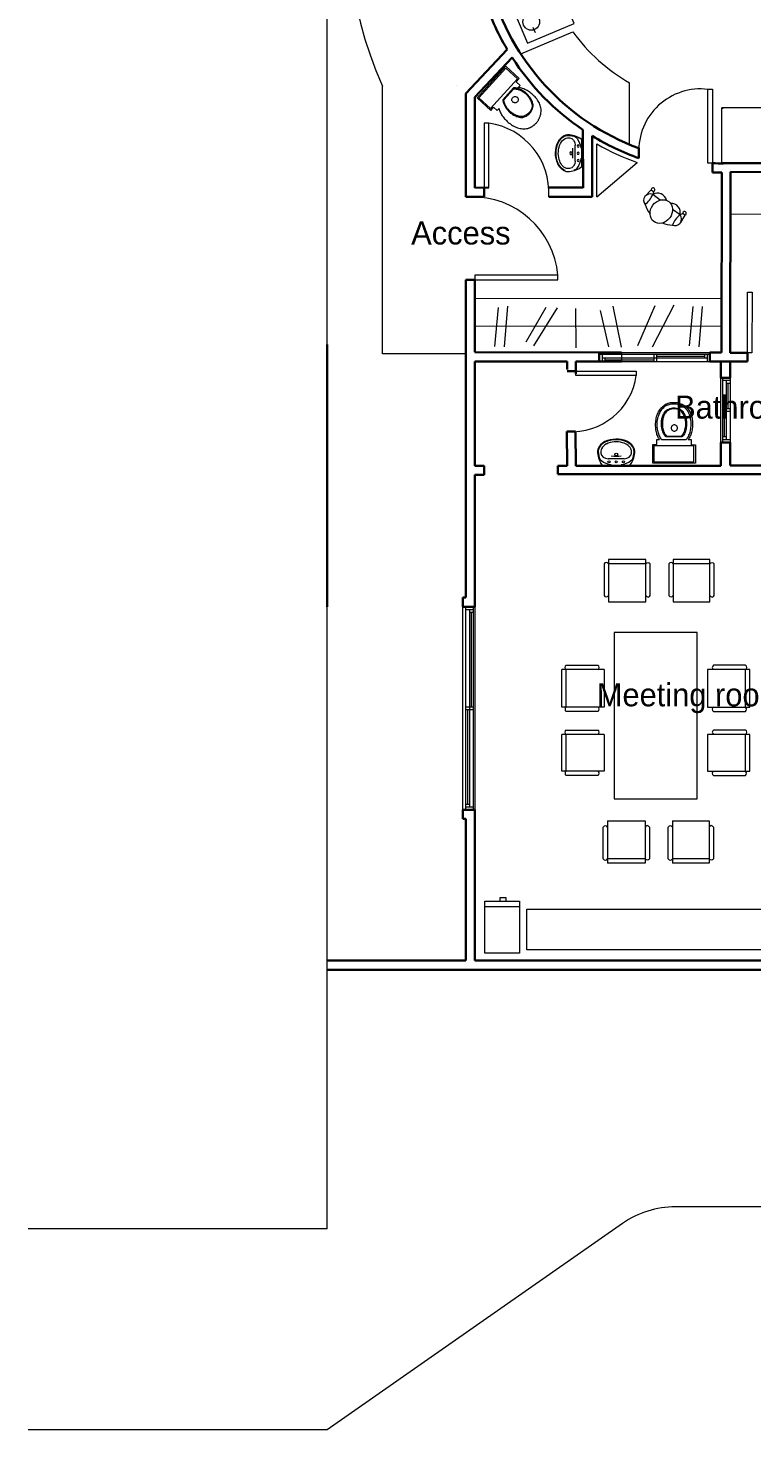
# Model space of a CAD drawing. Header units: inches. Extents: x 17.6 to 55, y 11.8 to 85.9.
# Drawn here: x 20.32 to 28.17, y 12.21 to 27.4 of the extents above; entities that cross this region are included whole.
import ezdxf

# ---------------------------------------------------------------- set-up
doc = ezdxf.new("R2010")
doc.units = ezdxf.units.IN
doc.header["$MEASUREMENT"] = 0
doc.layers.add('01-Text 1 100 int', color=250, linetype='Continuous')
doc.layers.add('6', color=7, linetype='Continuous')
doc.layers.add('1', color=23, linetype='Continuous', lineweight=18)
doc.layers.add('WALL 1 100', color=250, linetype='Continuous', lineweight=30)
for name, color, linetype, lineweight, true_color in [('DOOR WINDOW 1 100', 7, 'Continuous', 15, 0x666666), ('FURNITURE F 1 100', 7, 'Continuous', 13, 0x93979a), ('HATCH F 1 100', 7, 'Continuous', 0, 0xc9c9c9)]:
    doc.layers.add(name, color=color, linetype=linetype, lineweight=lineweight, true_color=true_color)
doc.layers.add('TREE G 1 100', color=7, linetype='Continuous', lineweight=9, true_color=0xbed3d5, transparency=0.6)
doc.styles.add('SS Projects_100_notes_interior', font='bahnschrift.ttf', dxfattribs={"height": 0.25})

# ---------------------------------------------------------------- blocks, each defined once
blk = doc.blocks.new('EDUCADORA PLANTA')
at = {"layer": 'HATCH F 1 100'}
for p, q in [((-0.186, 0.209), (-0.194, 0.134)), ((-0.186, 0.209), (-0.161, 0.209)), ((-0.161, 0.209), (-0.15, 0.185)), ((-0.068, 0.185), (-0.15, 0.185)), ((0.15, 0.185), (0.068, 0.185)), ((0.161, 0.209), (0.15, 0.185)), ((0.186, 0.209), (0.161, 0.209)), ((0.186, 0.209), (0.194, 0.134))]:
    blk.add_line(p, q, dxfattribs=at)
for centre, radius, start, end in [((-0.136, 0.129), 0.0578, 103.9414, 256.0586), ((-0.173, 0.219), 0.0164, 322.2806, 217.7194), ((-0.075, 0.154), 0.0812, 50.4451, 157.4368), ((-0.376, 0.129), 0.233, 346.0586, 13.9414), ((0.075, 0.154), 0.0812, 22.5632, 129.5549), ((0.376, 0.129), 0.233, 166.0586, 193.9414), ((0.136, 0.129), 0.0578, 283.9414, 76.0586), ((0.173, 0.219), 0.0164, 322.2806, 217.7194), ((0, 0.288), 0.262, 235.105, 255.1659), ((0, 0.288), 0.262, 284.8341, 304.895)]:
    blk.add_arc(centre, radius, start, end, dxfattribs=at)
blk.add_ellipse((0, 0.11), major_axis=(0, 0.11), ratio=0.84054, dxfattribs=at)

msp = doc.modelspace()

# ---------------------------------------------------------------- linework, layer by layer
at = {"layer": '6', "lineweight": 9}
for points in [[(25.572, 26.651), (25.577, 26.656), (25.583, 26.659), (25.59, 26.661), (25.596, 26.662), (25.603, 26.662), (25.609, 26.66), (25.616, 26.657), (25.621, 26.653), (25.626, 26.648), (25.629, 26.643), (25.631, 26.636), (25.632, 26.63), (25.631, 26.623), (25.63, 26.617), (25.627, 26.611), (25.623, 26.605), (25.618, 26.601), (25.612, 26.597), (25.605, 26.595), (25.599, 26.594), (25.592, 26.594), (25.586, 26.596), (25.58, 26.598), (25.574, 26.602), (25.57, 26.607), (25.566, 26.613), (25.564, 26.62), (25.563, 26.626), (25.564, 26.633), (25.565, 26.64), (25.568, 26.646), (25.572, 26.651)], [(27.324, 23.035), (27.331, 23.036), (27.337, 23.038), (27.343, 23.041), (27.348, 23.045), (27.353, 23.05), (27.356, 23.056), (27.358, 23.063), (27.359, 23.07), (27.358, 23.076), (27.356, 23.083), (27.353, 23.088), (27.348, 23.093), (27.343, 23.097), (27.337, 23.101), (27.331, 23.103), (27.324, 23.103), (27.317, 23.103), (27.311, 23.101), (27.305, 23.097), (27.3, 23.093), (27.295, 23.088), (27.292, 23.083), (27.29, 23.076), (27.289, 23.07), (27.29, 23.063), (27.292, 23.056), (27.295, 23.05), (27.3, 23.045), (27.305, 23.041), (27.311, 23.038), (27.317, 23.036), (27.324, 23.035)]]:
    msp.add_lwpolyline(points, dxfattribs=at)
at = {"layer": 'DOOR WINDOW 1 100'}
for p, q in [((26.51, 23.889), (27.71, 23.889)), ((26.51, 23.869), (27.71, 23.869)), ((26.54, 23.869), (26.54, 23.789)), ((27.1, 23.869), (27.1, 23.789)), ((27.13, 23.869), (27.13, 23.789)), ((27.65, 23.869), (27.65, 23.829)), ((27.68, 23.869), (27.68, 23.789)), ((26.51, 23.789), (27.71, 23.789)), ((26.54, 23.829), (27.68, 23.829)), ((26.57, 23.829), (26.57, 23.789)), ((26.57, 23.809), (27.1, 23.809)), ((27.13, 23.849), (27.65, 23.849)), ((27.829, 22.913), (27.829, 23.613)), ((27.849, 22.913), (27.849, 23.613)), ((27.929, 23.583), (27.849, 23.583)), ((27.889, 22.943), (27.889, 23.583)), ((27.929, 23.553), (27.889, 23.553)), ((27.909, 23.278), (27.909, 23.553)), ((27.929, 23.613), (27.929, 22.913)), ((27.929, 23.278), (27.849, 23.278)), ((27.929, 23.248), (27.849, 23.248)), ((27.869, 22.973), (27.869, 23.248)), ((27.889, 22.973), (27.849, 22.973)), ((27.929, 22.943), (27.849, 22.943)), ((25.032, 18.933), (25.032, 21.133)), ((25.062, 18.933), (25.062, 21.133)), ((25.142, 21.133), (25.142, 18.933)), ((25.162, 21.133), (25.162, 18.933)), ((25.062, 21.103), (25.142, 21.103)), ((25.102, 21.103), (25.102, 18.963)), ((25.102, 21.073), (25.142, 21.073)), ((25.122, 21.073), (25.122, 20.048)), ((25.062, 20.048), (25.142, 20.048)), ((25.062, 20.018), (25.142, 20.018)), ((25.082, 20.018), (25.082, 18.993)), ((25.062, 18.993), (25.102, 18.993)), ((25.062, 18.963), (25.142, 18.963))]:
    msp.add_line(p, q, dxfattribs=at)
at = {"layer": 'DOOR WINDOW 1 100', "lineweight": 9}
for p, q in [((26.753, 23.889), (26.753, 23.795)), ((26.256, 23.686), (26.912, 23.686)), ((26.256, 23.64), (26.256, 23.686)), ((26.912, 23.64), (26.256, 23.64)), ((26.912, 23.686), (26.912, 23.64)), ((27.702, 18.399), (27.702, 18.399)), ((27.702, 18.399), (27.702, 18.353))]:
    msp.add_line(p, q, dxfattribs=at)
for points in [[(27.738, 25.94), (27.688, 25.94), (27.688, 26.74), (27.738, 26.74)], [(25.262, 25.673), (25.312, 25.673), (25.312, 26.373), (25.262, 26.373)], [(25.162, 24.674), (26.062, 24.674), (26.062, 24.724), (25.162, 24.724)], [(28.118, 23.884), (28.119, 24.54), (28.166, 24.54), (28.164, 23.884)]]:
    msp.add_lwpolyline(points, close=True, dxfattribs=at)
for centre, radius, start, end in [((27.608, 26.074), 0.67, 83.1259, 182.2744), ((25.207, 25.624), 0.757, 356.2153, 82.0006), ((25.136, 24.645), 0.929, 4.8799, 91.4759), ((26.209, 23.739), 0.71, 266.215, 351.9728), ((27.725, 18.42), 0.031, 220.8094, 319.1906)]:
    msp.add_arc(centre, radius, start, end, dxfattribs=at)
at = {"layer": 'FURNITURE F 1 100', "lineweight": 9}
for p, q in [((25.659, 27.125), (26.224, 27.362)), ((25.791, 27.413), (25.814, 27.357)), ((26.838, 26.14), (26.838, 26.809)), ((27.839, 25.938), (27.838, 26.538)), ((28.304, 26.538), (27.839, 26.538)), ((26.249, 25.96), (26.249, 26.135)), ((26.322, 26.196), (26.291, 26.215)), ((26.322, 25.898), (26.322, 26.196)), ((26.485, 25.574), (26.484, 26.148)), ((26.064, 25.923), (26.06, 25.933)), ((26.07, 25.927), (26.066, 25.936)), ((26.322, 25.898), (26.291, 25.879)), ((26.485, 25.574), (26.922, 25.947)), ((30.838, 25.38), (27.932, 25.386)), ((27.836, 24.471), (25.162, 24.474)), ((25.414, 24.376), (25.376, 23.952)), ((25.517, 24.388), (25.478, 23.949)), ((25.93, 24.376), (25.714, 23.998)), ((26.055, 24.372), (25.797, 23.96)), ((26.251, 24.365), (26.255, 23.937)), ((26.615, 23.948), (26.524, 24.342)), ((26.656, 24.391), (26.747, 23.945)), ((27.111, 24.395), (26.925, 23.96)), ((27.319, 24.399), (27.084, 23.945)), ((27.524, 24.385), (27.486, 23.961)), ((27.627, 24.387), (27.588, 23.948)), ((27.836, 24.171), (25.162, 24.174)), ((26.814, 22.916), (26.804, 22.92)), ((26.817, 22.922), (26.808, 22.926)), ((26.545, 22.664), (26.525, 22.694)), ((26.843, 22.664), (26.545, 22.664)), ((26.781, 22.736), (26.606, 22.736)), ((26.843, 22.664), (26.862, 22.694)), ((26.562, 21.598), (26.562, 21.254)), ((27.016, 21.645), (26.609, 21.645)), ((26.609, 21.645), (26.609, 21.185)), ((27.016, 21.598), (26.609, 21.598)), ((27.016, 21.185), (27.016, 21.645)), ((27.016, 21.598), (27.016, 21.598)), ((27.062, 21.254), (27.062, 21.598)), ((27.265, 21.598), (27.265, 21.254)), ((27.71, 21.645), (27.312, 21.645)), ((27.312, 21.645), (27.312, 21.185)), ((27.71, 21.598), (27.312, 21.598)), ((27.71, 21.185), (27.71, 21.645)), ((27.71, 21.598), (27.71, 21.598)), ((27.757, 21.254), (27.757, 21.598)), ((26.609, 21.185), (27.016, 21.185)), ((27.312, 21.185), (27.71, 21.185)), ((26.103, 20.045), (26.103, 20.451)), ((26.563, 20.451), (26.103, 20.451)), ((26.15, 20.498), (26.494, 20.498)), ((26.15, 20.045), (26.15, 20.451)), ((26.563, 20.451), (26.563, 20.045)), ((28.141, 20.451), (27.682, 20.451)), ((27.682, 20.451), (27.682, 20.045)), ((28.094, 20.498), (27.75, 20.498)), ((28.094, 20.045), (28.094, 20.451)), ((28.141, 20.045), (28.141, 20.451)), ((26.563, 20.045), (26.103, 20.045)), ((26.15, 20.045), (26.15, 20.045)), ((26.494, 19.998), (26.15, 19.998)), ((27.682, 20.045), (28.141, 20.045)), ((27.75, 19.998), (28.094, 19.998)), ((28.094, 20.045), (28.094, 20.045)), ((26.15, 19.795), (26.494, 19.795)), ((28.094, 19.795), (27.75, 19.795)), ((26.103, 19.35), (26.103, 19.749)), ((26.563, 19.749), (26.103, 19.749)), ((26.15, 19.35), (26.15, 19.749)), ((26.563, 19.749), (26.563, 19.35)), ((28.141, 19.749), (27.682, 19.749)), ((27.682, 19.749), (27.682, 19.35)), ((28.094, 19.35), (28.094, 19.749)), ((28.141, 19.35), (28.141, 19.749)), ((26.563, 19.35), (26.103, 19.35)), ((26.15, 19.35), (26.15, 19.35)), ((26.494, 19.303), (26.15, 19.303)), ((27.682, 19.35), (28.141, 19.35)), ((27.75, 19.303), (28.094, 19.303)), ((28.094, 19.35), (28.094, 19.35)), ((26.554, 18.399), (26.554, 18.744)), ((26.601, 18.812), (27.007, 18.812)), ((26.601, 18.812), (26.601, 18.353)), ((27.007, 18.812), (27.007, 18.353)), ((27.054, 18.744), (27.054, 18.399)), ((27.257, 18.399), (27.257, 18.744)), ((27.303, 18.812), (27.702, 18.812)), ((27.303, 18.812), (27.303, 18.353)), ((27.702, 18.812), (27.702, 18.399)), ((27.749, 18.744), (27.749, 18.399)), ((27.007, 18.399), (26.601, 18.399)), ((27.007, 18.399), (27.007, 18.399)), ((27.702, 18.399), (27.303, 18.399)), ((27.007, 18.353), (26.601, 18.353)), ((27.702, 18.353), (27.303, 18.353)), ((25.269, 17.882), (25.644, 17.882))]:
    msp.add_line(p, q, dxfattribs=at)
for points in [[(25.732, 27.241), (26.239, 27.454), (25.929, 28.191), (25.422, 27.978)], [(26.671, 19.052), (27.571, 19.052), (27.571, 20.852), (26.671, 20.852)], [(25.644, 17.377), (25.269, 17.377), (25.269, 17.94), (25.644, 17.94)], [(25.431, 17.942), (25.501, 17.942), (25.501, 17.976), (25.431, 17.976)], [(25.724, 17.415), (25.724, 17.854), (29.856, 17.854), (29.856, 17.415)]]:
    msp.add_lwpolyline(points, close=True, dxfattribs=at)
for points in [[(25.497, 26.989), (25.186, 26.648), (25.335, 26.512), (25.365, 26.547), (25.405, 26.51), (25.424, 26.531), (25.426, 26.522), (25.428, 26.513), (25.432, 26.504), (25.435, 26.494), (25.441, 26.484), (25.446, 26.474), (25.452, 26.463), (25.459, 26.453), (25.467, 26.442), (25.475, 26.432), (25.484, 26.421), (25.493, 26.411), (25.503, 26.401), (25.513, 26.391), (25.524, 26.382), (25.535, 26.373), (25.547, 26.364), (25.559, 26.356), (25.571, 26.348), (25.584, 26.341), (25.597, 26.335), (25.61, 26.329), (25.623, 26.324), (25.637, 26.32), (25.651, 26.316), (25.665, 26.314), (25.679, 26.312), (25.693, 26.312), (25.707, 26.313), (25.722, 26.314), (25.736, 26.317), (25.75, 26.322), (25.756, 26.324), (25.761, 26.326), (25.766, 26.328), (25.771, 26.331), (25.776, 26.334), (25.781, 26.337), (25.786, 26.34), (25.791, 26.343), (25.796, 26.346), (25.8, 26.35), (25.804, 26.353), (25.809, 26.357), (25.813, 26.36), (25.817, 26.364), (25.82, 26.368), (25.828, 26.376), (25.832, 26.381), (25.836, 26.386), (25.84, 26.391), (25.843, 26.396), (25.847, 26.401), (25.85, 26.407), (25.853, 26.412), (25.856, 26.418), (25.859, 26.424), (25.861, 26.429), (25.864, 26.435), (25.866, 26.441), (25.869, 26.447), (25.871, 26.453), (25.873, 26.459), (25.876, 26.472), (25.878, 26.486), (25.88, 26.499), (25.88, 26.511), (25.879, 26.525), (25.877, 26.538), (25.874, 26.55), (25.87, 26.563), (25.866, 26.576), (25.861, 26.588), (25.855, 26.6), (25.848, 26.612), (25.84, 26.624), (25.832, 26.635), (25.824, 26.647), (25.814, 26.657), (25.805, 26.667), (25.795, 26.677), (25.784, 26.687), (25.773, 26.696), (25.762, 26.705), (25.751, 26.713), (25.739, 26.72), (25.727, 26.727), (25.715, 26.734), (25.704, 26.739), (25.691, 26.745), (25.679, 26.749), (25.668, 26.753), (25.656, 26.756), (25.644, 26.758), (25.632, 26.759), (25.654, 26.783), (25.611, 26.822), (25.643, 26.856), (25.497, 26.989)], [(25.204, 26.647), (25.498, 26.969), (25.625, 26.853), (25.331, 26.531), (25.204, 26.647)], [(25.655, 26.436), (25.668, 26.435), (25.682, 26.436), (25.695, 26.44), (25.708, 26.444), (25.721, 26.45), (25.733, 26.458), (25.745, 26.467), (25.755, 26.478), (25.765, 26.489), (25.773, 26.501), (25.78, 26.514), (25.785, 26.527), (25.79, 26.541), (25.792, 26.556), (25.792, 26.57), (25.79, 26.584), (25.788, 26.593), (25.785, 26.601), (25.782, 26.61), (25.779, 26.618), (25.775, 26.627), (25.77, 26.635), (25.765, 26.643), (25.76, 26.651), (25.754, 26.659), (25.748, 26.666), (25.742, 26.674), (25.735, 26.681), (25.728, 26.688), (25.721, 26.695), (25.714, 26.701), (25.706, 26.708), (25.698, 26.713), (25.691, 26.719), (25.683, 26.724), (25.675, 26.729), (25.666, 26.734), (25.658, 26.738), (25.65, 26.742), (25.642, 26.745), (25.634, 26.748), (25.626, 26.751), (25.611, 26.754), (25.603, 26.755), (25.596, 26.756), (25.589, 26.756), (25.582, 26.755), (25.465, 26.627), (25.465, 26.622), (25.466, 26.616), (25.467, 26.609), (25.469, 26.603), (25.47, 26.596), (25.473, 26.589), (25.475, 26.582), (25.478, 26.575), (25.482, 26.568), (25.485, 26.561), (25.489, 26.553), (25.493, 26.546), (25.498, 26.538), (25.503, 26.531), (25.509, 26.524), (25.514, 26.517), (25.521, 26.51), (25.527, 26.503), (25.534, 26.496), (25.541, 26.489), (25.549, 26.483), (25.557, 26.477), (25.565, 26.471), (25.573, 26.465), (25.582, 26.46), (25.592, 26.456), (25.601, 26.451), (25.611, 26.447), (25.621, 26.444), (25.632, 26.44), (25.643, 26.438), (25.655, 26.436)], [(25.582, 26.743), (25.587, 26.744), (25.593, 26.745), (25.598, 26.744), (25.604, 26.744), (25.611, 26.743), (25.617, 26.742), (25.624, 26.74), (25.631, 26.738), (25.638, 26.736), (25.645, 26.733), (25.653, 26.73), (25.66, 26.727), (25.667, 26.723), (25.675, 26.719), (25.682, 26.714), (25.689, 26.709), (25.696, 26.704), (25.704, 26.698), (25.711, 26.693), (25.718, 26.686), (25.724, 26.68), (25.731, 26.672), (25.737, 26.665), (25.743, 26.657), (25.749, 26.649), (25.754, 26.641), (25.759, 26.632), (25.764, 26.623), (25.768, 26.614), (25.773, 26.604), (25.776, 26.594), (25.779, 26.584), (25.782, 26.572), (25.782, 26.559), (25.781, 26.547), (25.778, 26.534), (25.773, 26.522), (25.768, 26.51), (25.76, 26.499), (25.752, 26.488), (25.742, 26.478), (25.732, 26.47), (25.72, 26.462), (25.708, 26.456), (25.695, 26.45), (25.681, 26.447), (25.668, 26.446), (25.653, 26.446), (25.647, 26.447), (25.64, 26.448), (25.633, 26.45), (25.627, 26.452), (25.62, 26.454), (25.612, 26.457), (25.605, 26.46), (25.598, 26.464), (25.591, 26.468), (25.583, 26.472), (25.576, 26.476), (25.569, 26.481), (25.562, 26.486), (25.555, 26.492), (25.548, 26.497), (25.542, 26.503), (25.535, 26.51), (25.529, 26.516), (25.523, 26.523), (25.517, 26.53), (25.511, 26.537), (25.506, 26.544), (25.501, 26.552), (25.497, 26.56), (25.492, 26.568), (25.488, 26.576), (25.485, 26.584), (25.482, 26.592), (25.48, 26.601), (25.478, 26.609), (25.476, 26.618), (25.475, 26.627), (25.582, 26.743)], [(27.552, 22.689), (27.09, 22.689), (27.09, 22.891), (27.136, 22.889), (27.136, 22.944), (27.164, 22.944), (27.159, 22.951), (27.154, 22.959), (27.149, 22.968), (27.144, 22.977), (27.14, 22.988), (27.136, 22.999), (27.133, 23.011), (27.13, 23.023), (27.127, 23.035), (27.125, 23.049), (27.123, 23.062), (27.122, 23.076), (27.121, 23.09), (27.121, 23.104), (27.121, 23.118), (27.122, 23.133), (27.124, 23.147), (27.126, 23.162), (27.128, 23.176), (27.132, 23.19), (27.135, 23.204), (27.14, 23.218), (27.146, 23.231), (27.152, 23.244), (27.159, 23.256), (27.166, 23.268), (27.175, 23.28), (27.184, 23.29), (27.194, 23.3), (27.205, 23.31), (27.217, 23.318), (27.23, 23.326), (27.235, 23.329), (27.24, 23.331), (27.246, 23.333), (27.251, 23.335), (27.256, 23.337), (27.262, 23.339), (27.273, 23.342), (27.278, 23.343), (27.284, 23.344), (27.289, 23.345), (27.295, 23.345), (27.3, 23.346), (27.306, 23.346), (27.311, 23.346), (27.329, 23.346), (27.335, 23.346), (27.341, 23.346), (27.347, 23.345), (27.354, 23.344), (27.36, 23.342), (27.366, 23.341), (27.372, 23.339), (27.378, 23.337), (27.384, 23.335), (27.39, 23.333), (27.396, 23.331), (27.402, 23.329), (27.408, 23.326), (27.414, 23.323), (27.426, 23.317), (27.437, 23.31), (27.448, 23.302), (27.457, 23.293), (27.466, 23.284), (27.475, 23.274), (27.482, 23.263), (27.489, 23.252), (27.495, 23.24), (27.501, 23.228), (27.506, 23.215), (27.51, 23.202), (27.513, 23.188), (27.516, 23.175), (27.519, 23.161), (27.521, 23.147), (27.522, 23.133), (27.522, 23.119), (27.522, 23.105), (27.522, 23.09), (27.521, 23.076), (27.519, 23.062), (27.517, 23.049), (27.514, 23.035), (27.51, 23.022), (27.506, 23.01), (27.502, 22.997), (27.497, 22.985), (27.492, 22.974), (27.486, 22.963), (27.48, 22.953), (27.473, 22.944), (27.505, 22.944), (27.505, 22.886), (27.552, 22.886), (27.552, 22.689)], [(27.185, 22.944), (27.454, 22.944), (27.46, 22.951), (27.467, 22.96), (27.472, 22.97), (27.477, 22.979), (27.482, 22.99), (27.487, 23.001), (27.491, 23.013), (27.495, 23.025), (27.498, 23.037), (27.5, 23.049), (27.503, 23.062), (27.504, 23.075), (27.505, 23.088), (27.506, 23.102), (27.506, 23.115), (27.506, 23.128), (27.505, 23.142), (27.503, 23.155), (27.501, 23.168), (27.499, 23.18), (27.496, 23.193), (27.492, 23.205), (27.488, 23.217), (27.483, 23.229), (27.477, 23.24), (27.471, 23.25), (27.465, 23.26), (27.457, 23.27), (27.449, 23.278), (27.441, 23.286), (27.431, 23.293), (27.421, 23.3), (27.41, 23.307), (27.397, 23.313), (27.385, 23.317), (27.372, 23.321), (27.359, 23.324), (27.345, 23.327), (27.332, 23.328), (27.318, 23.329), (27.305, 23.329), (27.292, 23.327), (27.279, 23.325), (27.266, 23.322), (27.254, 23.318), (27.243, 23.314), (27.231, 23.308), (27.221, 23.301), (27.211, 23.294), (27.202, 23.286), (27.194, 23.278), (27.186, 23.269), (27.179, 23.26), (27.172, 23.249), (27.166, 23.239), (27.16, 23.228), (27.155, 23.217), (27.151, 23.205), (27.147, 23.193), (27.143, 23.181), (27.14, 23.169), (27.138, 23.156), (27.136, 23.144), (27.135, 23.131), (27.134, 23.118), (27.134, 23.105), (27.135, 23.092), (27.135, 23.079), (27.137, 23.066), (27.139, 23.054), (27.141, 23.041), (27.144, 23.029), (27.148, 23.017), (27.151, 23.006), (27.156, 22.994), (27.161, 22.983), (27.166, 22.973), (27.172, 22.962), (27.178, 22.953), (27.185, 22.944)], [(27.221, 23.241), (27.229, 23.252), (27.239, 23.261), (27.251, 23.269), (27.263, 23.275), (27.276, 23.281), (27.29, 23.284), (27.305, 23.287), (27.319, 23.287), (27.334, 23.287), (27.349, 23.285), (27.363, 23.281), (27.376, 23.276), (27.39, 23.27), (27.401, 23.261), (27.412, 23.252), (27.421, 23.241), (27.426, 23.234), (27.431, 23.226), (27.435, 23.218), (27.439, 23.21), (27.443, 23.201), (27.446, 23.192), (27.448, 23.183), (27.45, 23.174), (27.452, 23.164), (27.454, 23.154), (27.455, 23.145), (27.456, 23.135), (27.456, 23.125), (27.457, 23.116), (27.456, 23.106), (27.456, 23.096), (27.455, 23.086), (27.454, 23.077), (27.452, 23.067), (27.451, 23.058), (27.448, 23.049), (27.446, 23.04), (27.444, 23.031), (27.441, 23.023), (27.437, 23.015), (27.434, 23.008), (27.426, 22.994), (27.422, 22.988), (27.417, 22.982), (27.412, 22.976), (27.407, 22.972), (27.234, 22.972), (27.23, 22.976), (27.226, 22.98), (27.222, 22.986), (27.219, 22.991), (27.215, 22.997), (27.211, 23.003), (27.208, 23.01), (27.204, 23.017), (27.201, 23.024), (27.198, 23.032), (27.196, 23.04), (27.193, 23.048), (27.191, 23.057), (27.189, 23.065), (27.187, 23.074), (27.186, 23.083), (27.185, 23.092), (27.184, 23.102), (27.184, 23.112), (27.184, 23.121), (27.184, 23.131), (27.185, 23.141), (27.186, 23.151), (27.188, 23.161), (27.19, 23.171), (27.193, 23.181), (27.196, 23.192), (27.2, 23.202), (27.204, 23.211), (27.209, 23.222), (27.215, 23.231), (27.221, 23.241)], [(27.398, 22.98), (27.402, 22.983), (27.407, 22.987), (27.41, 22.991), (27.414, 22.996), (27.418, 23.002), (27.421, 23.007), (27.425, 23.013), (27.428, 23.02), (27.431, 23.027), (27.434, 23.033), (27.437, 23.041), (27.439, 23.049), (27.443, 23.065), (27.445, 23.074), (27.446, 23.082), (27.447, 23.091), (27.448, 23.1), (27.448, 23.109), (27.448, 23.119), (27.448, 23.128), (27.447, 23.138), (27.446, 23.147), (27.444, 23.157), (27.442, 23.167), (27.439, 23.176), (27.436, 23.186), (27.433, 23.196), (27.429, 23.205), (27.424, 23.215), (27.419, 23.224), (27.414, 23.233), (27.407, 23.243), (27.398, 23.252), (27.388, 23.26), (27.377, 23.266), (27.364, 23.271), (27.352, 23.274), (27.338, 23.277), (27.325, 23.278), (27.311, 23.277), (27.298, 23.275), (27.284, 23.272), (27.271, 23.267), (27.259, 23.261), (27.247, 23.253), (27.237, 23.244), (27.227, 23.233), (27.224, 23.228), (27.22, 23.222), (27.217, 23.216), (27.214, 23.21), (27.211, 23.203), (27.208, 23.196), (27.205, 23.188), (27.203, 23.18), (27.201, 23.173), (27.199, 23.164), (27.198, 23.156), (27.196, 23.147), (27.195, 23.139), (27.195, 23.13), (27.194, 23.121), (27.194, 23.112), (27.194, 23.103), (27.195, 23.094), (27.196, 23.085), (27.197, 23.076), (27.198, 23.067), (27.2, 23.059), (27.203, 23.05), (27.205, 23.041), (27.208, 23.032), (27.212, 23.024), (27.215, 23.016), (27.219, 23.008), (27.224, 23.001), (27.229, 22.994), (27.234, 22.986), (27.24, 22.98), (27.398, 22.98)], [(27.101, 22.703), (27.537, 22.703), (27.537, 22.875), (27.101, 22.875), (27.101, 22.703)]]:
    msp.add_lwpolyline(points, dxfattribs=at)
msp.add_circle((25.773, 27.471), 0.0904, dxfattribs=at)
for centre, radius, start, end in [((27.848, 28.549), 2.012, 216.1749, 239.8876), ((27.848, 28.549), 2.012, 269.7342, 270.1994), ((27.848, 28.549), 2.762, 240.3996, 250.408), ((26.586, 21.586), 0.0261, 26.2621, 153.7379), ((27.039, 21.578), 0.031, 40.8094, 139.1906), ((27.288, 21.586), 0.0261, 26.2621, 153.7379), ((27.734, 21.578), 0.031, 40.8094, 139.1906), ((26.586, 21.266), 0.0262, 206.6976, 333.3024), ((27.039, 21.263), 0.0251, 201.2577, 338.7423), ((27.288, 21.266), 0.0262, 206.6976, 333.3024), ((27.734, 21.263), 0.0251, 201.2577, 338.7423), ((26.162, 20.475), 0.0261, 116.2621, 243.7379), ((26.483, 20.475), 0.0262, 296.6976, 63.3024), ((27.762, 20.475), 0.0262, 116.6976, 243.3024), ((28.083, 20.475), 0.0261, 296.2621, 63.7379), ((26.17, 20.021), 0.031, 130.8094, 229.1906), ((26.485, 20.021), 0.0251, 291.2577, 68.7423), ((27.759, 20.021), 0.0251, 111.2577, 248.7423), ((28.074, 20.021), 0.031, 310.8094, 49.1906), ((26.162, 19.772), 0.0261, 116.2621, 243.7379), ((26.483, 19.772), 0.0262, 296.6976, 63.3024), ((27.762, 19.772), 0.0262, 116.6976, 243.3024), ((28.083, 19.772), 0.0261, 296.2621, 63.7379), ((26.17, 19.327), 0.031, 130.8094, 229.1906), ((26.485, 19.327), 0.0251, 291.2577, 68.7423), ((27.759, 19.327), 0.0251, 111.2577, 248.7423), ((28.074, 19.327), 0.031, 310.8094, 49.1906), ((26.577, 18.732), 0.0262, 26.6976, 153.3024), ((27.031, 18.735), 0.0251, 21.2577, 158.7423), ((27.28, 18.732), 0.0262, 26.6976, 153.3024), ((27.725, 18.735), 0.0251, 21.2577, 158.7423), ((26.577, 18.411), 0.0261, 206.2621, 333.7379), ((27.031, 18.42), 0.031, 220.8094, 319.1906), ((27.28, 18.411), 0.0261, 206.2621, 333.7379)]:
    msp.add_arc(centre, radius, start, end, dxfattribs=at)
at = {"layer": 'FURNITURE F 1 100', "lineweight": 9, "extrusion": (0, 0, -1)}
for centre, major_axis, start_param, end_param in [((26.248, 26.047), (0, 0.251), 4.238966, 5.224848), ((26.248, 26.047), (0, 0.244), 4.238966, 5.224848), ((26.248, 26.047), (0, -0.216), 1.247043, 2.083255), ((26.19, 26.079), (0, -0.175), 2.12428, 2.857347), ((26.19, 26.079), (0, 0.168), 5.265873, 5.998939), ((26.19, 26.079), (0, 0.14), 5.265873, 5.855368), ((26.168, 26.135), (0, -0.0783), 2.713775, 3.110731), ((26.173, 25.938), (0, 0.311), 6.192589, 6.750295), ((26.173, 25.938), (0, -0.303), 3.050996, 3.389453), ((26.173, 25.938), (0, 0.276), 6.252323, 6.342744), ((26.183, 26.135), (0, -0.0783), 3.201152, 4.712389), ((26.22, 26.156), (0, 0.0783), 0.24786, 0.854013), ((26.128, 26.061), (0, -0.222), 3.995606, 4.526731), ((25.841, 26.047), (0, 0.451), 1.448526, 1.693067), ((26.128, 26.033), (0, 0.222), 1.756454, 2.287579), ((26.19, 26.016), (0, -0.175), 0.284246, 1.017312), ((26.19, 26.016), (0, 0.168), 3.504276, 4.158905), ((26.19, 26.016), (0, 0.14), 3.444446, 4.44547), ((26.173, 26.157), (0, 0.311), 2.674483, 3.232189), ((26.173, 26.157), (0, -0.276), 6.223626, 6.363915), ((26.183, 25.96), (0, 0.0783), 1.570796, 3.082034), ((26.22, 25.939), (0, 0.0783), 2.287579, 2.893732)]:
    msp.add_ellipse(centre, major_axis=major_axis, ratio=0.843506, start_param=start_param, end_param=end_param, dxfattribs=at)
for centre, major_axis in [((26.282, 26.125), (0, 0.0117)), ((26.203, 26.047), (0, -0.0157)), ((26.282, 26.047), (0, -0.0117)), ((26.282, 25.969), (0, 0.0117))]:
    msp.add_ellipse(centre, major_axis=major_axis, ratio=0.843506, dxfattribs=at)
at = {"layer": 'FURNITURE F 1 100', "lineweight": 9}
for centre, major_axis, start_param, end_param in [((26.693, 22.737), (-0.251, 0), 4.238966, 5.224848), ((26.693, 22.737), (-0.244, 0), 4.238966, 5.224848), ((26.803, 22.812), (-0.311, 0), 6.192589, 6.750295), ((26.662, 22.796), (0.175, 0), 2.12428, 2.857347), ((26.803, 22.812), (0.303, 0), 3.050996, 3.389453), ((26.662, 22.796), (-0.168, 0), 5.265873, 5.998939), ((26.803, 22.812), (-0.276, 0), 6.252323, 6.342744), ((26.606, 22.817), (0.0783, 0), 2.713775, 3.110731), ((26.606, 22.802), (0.0783, 0), 3.201152, 4.712389), ((26.662, 22.796), (-0.14, 0), 5.265873, 5.855368), ((26.693, 22.737), (0.216, 0), 1.247043, 2.083255), ((26.725, 22.796), (-0.14, 0), 3.444446, 4.44547), ((26.781, 22.802), (-0.0783, 0), 1.570796, 3.082034), ((26.725, 22.796), (-0.168, 0), 3.504276, 4.158905), ((26.725, 22.796), (0.175, 0), 0.284246, 1.017312), ((26.584, 22.812), (0.276, 0), 6.223626, 6.363915), ((26.584, 22.812), (-0.311, 0), 2.674483, 3.232189), ((26.584, 22.812), (0.303, 0), 6.035325, 6.337028), ((26.809, 22.822), (0.0783, 0), 0.053843, 0.362683), ((26.585, 22.766), (-0.0783, 0), 0.24786, 0.854013), ((26.68, 22.857), (0.222, 0), 3.995606, 4.526731), ((26.694, 23.145), (-0.451, 0), 1.448526, 1.693067), ((26.708, 22.857), (-0.222, 0), 1.756454, 2.287579), ((26.802, 22.766), (-0.0783, 0), 2.287579, 2.893732)]:
    msp.add_ellipse(centre, major_axis=major_axis, ratio=0.843506, start_param=start_param, end_param=end_param, dxfattribs=at)
for centre, major_axis in [((26.694, 22.782), (0.0157, 0)), ((26.615, 22.703), (-0.0117, 0)), ((26.694, 22.703), (0.0117, 0)), ((26.772, 22.703), (-0.0117, 0))]:
    msp.add_ellipse(centre, major_axis=major_axis, ratio=0.843506, dxfattribs=at)
at = {"layer": 'HATCH F 1 100', "lineweight": 9}
for p, q in [((23.562, 14.391), (23.562, 40.211)), ((25.162, 21.133), (25.062, 21.133)), ((42.131, 14.63), (27.336, 14.63)), ((26.763, 14.45), (23.562, 12.211)), ((23.562, 14.391), (20.318, 14.391)), ((23.562, 12.211), (20.318, 12.211))]:
    msp.add_line(p, q, dxfattribs=at)
msp.add_arc((27.336, 13.63), 1, 90, 124.971, dxfattribs=at)
at = {"layer": 'TREE G 1 100'}
for p, q in [((24.162, 23.875), (24.162, 26.775)), ((25.062, 23.874), (24.162, 23.875))]:
    msp.add_line(p, q, dxfattribs=at)
msp.add_arc((27.847, 28.449), 4.048, 124.4776, 204.4318, dxfattribs=at)
at = {"layer": 'WALL 1 100'}
for p, q in [((25.062, 26.694), (25.512, 27.172)), ((25.162, 26.655), (25.566, 27.084)), ((24.962, 26.785), (24.962, 26.785)), ((25.062, 25.574), (25.062, 26.694)), ((25.162, 25.673), (25.162, 26.655)), ((26.335, 25.673), (26.333, 26.3)), ((26.435, 25.574), (26.433, 26.236)), ((26.938, 25.995), (26.938, 26.101)), ((27.738, 25.838), (27.738, 25.94)), ((27.835, 23.889), (27.838, 25.838)), ((29.054, 25.938), (27.839, 25.938)), ((27.93, 23.884), (27.932, 25.844)), ((29.402, 25.843), (27.932, 25.844)), ((25.162, 25.574), (25.062, 25.574)), ((25.262, 25.574), (25.062, 25.574)), ((25.312, 25.674), (25.162, 25.673)), ((25.262, 25.574), (25.262, 25.673)), ((26.335, 25.674), (25.962, 25.674)), ((26.435, 25.574), (25.962, 25.574)), ((25.162, 24.674), (25.062, 24.674)), ((25.062, 21.233), (25.062, 24.674)), ((25.162, 23.89), (25.162, 24.674)), ((23.562, 21.133), (23.562, 23.974)), ((26.51, 23.889), (25.162, 23.89)), ((26.753, 23.889), (26.51, 23.889)), ((26.51, 23.889), (26.51, 23.789)), ((27.835, 23.889), (27.71, 23.889)), ((27.71, 23.889), (27.71, 23.789)), ((28.118, 23.884), (27.93, 23.884)), ((28.118, 23.884), (28.117, 23.789)), ((26.162, 23.789), (25.162, 23.79)), ((25.162, 22.661), (25.162, 23.79)), ((26.162, 23.703), (26.162, 23.789)), ((26.753, 23.789), (26.256, 23.789)), ((26.256, 23.656), (26.256, 23.789)), ((28.117, 23.789), (27.71, 23.789)), ((27.829, 23.613), (27.829, 23.789)), ((27.929, 23.789), (27.929, 23.613)), ((26.256, 23.686), (26.162, 23.686)), ((27.929, 23.613), (27.829, 23.613)), ((26.162, 22.661), (26.158, 23.03)), ((26.252, 23.03), (26.158, 23.03)), ((26.256, 22.661), (26.252, 23.03)), ((27.828, 22.913), (27.929, 22.913)), ((27.828, 22.913), (27.828, 22.661)), ((27.929, 22.913), (27.929, 22.663)), ((25.262, 22.661), (25.162, 22.661)), ((25.262, 22.661), (25.262, 22.561)), ((26.162, 22.661), (26.062, 22.661)), ((26.062, 22.661), (26.062, 22.661)), ((26.062, 22.661), (26.062, 22.568)), ((27.828, 22.661), (26.256, 22.661)), ((28.874, 22.663), (27.929, 22.663)), ((25.162, 21.133), (25.162, 22.561)), ((25.262, 22.561), (25.162, 22.561)), ((29.896, 22.568), (26.062, 22.568)), ((25.032, 21.233), (25.032, 21.133)), ((25.032, 21.233), (25.062, 21.233)), ((25.032, 21.133), (25.162, 21.133)), ((25.032, 18.933), (25.162, 18.933)), ((25.032, 18.833), (25.032, 18.933)), ((25.162, 17.298), (25.162, 18.933)), ((25.032, 18.833), (25.062, 18.833)), ((25.062, 17.298), (25.062, 18.833)), ((25.062, 17.298), (23.562, 17.298)), ((25.062, 17.198), (23.562, 17.198)), ((25.062, 17.198), (25.062, 17.199)), ((29.939, 17.199), (25.062, 17.199)), ((29.896, 17.298), (25.162, 17.298))]:
    msp.add_line(p, q, dxfattribs=at)
for radius, start, end in [(2.612, 195.3443, 249.6253), (2.712, 197.3042, 210.5153), (2.712, 212.7043, 236.0451), (2.712, 238.5614, 250.408), (2.612, 267.6008, 270.1994), (2.712, 267.6893, 269.8028)]:
    msp.add_arc((27.848, 28.549), radius, start, end, dxfattribs=at)

# ---------------------------------------------------------------- block references
at = {"layer": '1', "lineweight": 9, "xscale": 1.232805170789682, "yscale": 1.232805170789682, "zscale": 1.232805170789682, "rotation": 323.1098720465001}
msp.add_blockref('EDUCADORA PLANTA', (27.101, 25.307), dxfattribs=at)

# ---------------------------------------------------------------- texts
at = {"layer": '01-Text 1 100 int', "char_height": 0.25, "attachment_point": 1, "style": 'SS Projects_100_notes_interior'}
for s, insert in [('Access', (24.471, 25.308)), ('Bathroom', (27.332, 23.421)), ('Meeting room', (26.483, 20.303))]:
    msp.add_mtext_dynamic_manual_height_columns(s, width=372.45027, gutter_width=450, heights=[0.303], dxfattribs=dict(at, insert=insert))

doc.saveas('drawing.dxf')
